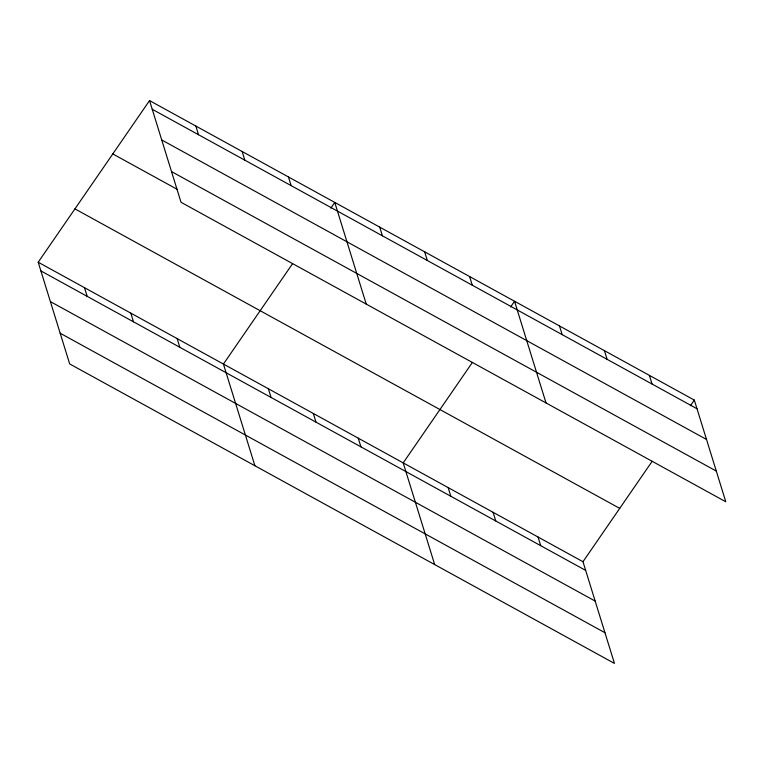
<?xml version="1.0" encoding="UTF-8"?>
<svg xmlns="http://www.w3.org/2000/svg" width="764" height="764" viewBox="0 0 764 764"><rect width="100%" height="100%" fill="white"/><g stroke="black" fill="none" stroke-linecap="round" stroke-linejoin="round"><path stroke-width="1.15" d="M38.2 262.224L582.98 561.721L614.457 663.41L69.677 363.922L38.2 262.224L149.543 100.59L694.323 400.078L725.8 501.776L181.02 202.279L149.543 100.59M292.612 263.609L223.422 364.056L254.899 465.744M330.831 208.133L334.766 202.422L366.243 304.11M472.391 362.442L403.201 462.888L434.678 564.577M510.61 306.966L514.544 301.255L546.021 402.943M582.98 561.721L652.169 461.275M690.389 405.799L694.323 400.078M152.227 109.271L697.007 408.759M161.729 139.965L706.509 439.453M171.518 171.585L716.298 471.082M112.795 153.936L177.63 189.567M74.939 208.887L619.719 508.375M40.884 270.905L585.663 570.393M50.386 301.599L595.166 601.087M60.175 333.219L604.954 632.716M649.381 375.372L652.064 384.053M604.429 350.666L607.122 359.347M559.487 325.961L562.17 334.632M469.602 276.539L472.286 285.22M538.037 537.006L540.721 545.687M424.66 251.833L427.343 260.514M493.095 512.3L495.779 520.981M379.708 227.128L382.401 235.799M448.143 487.594L450.836 496.266M288.458 176.962L291.141 185.642M358.259 438.173L360.942 446.854M242.15 151.511L244.843 160.182M313.316 413.467L316 422.148M195.851 126.05L198.535 134.722M268.374 388.761L271.058 397.442M177.124 338.595L179.807 347.276M130.816 313.144L133.499 321.816M84.508 287.684L87.191 296.356"/></g></svg>
